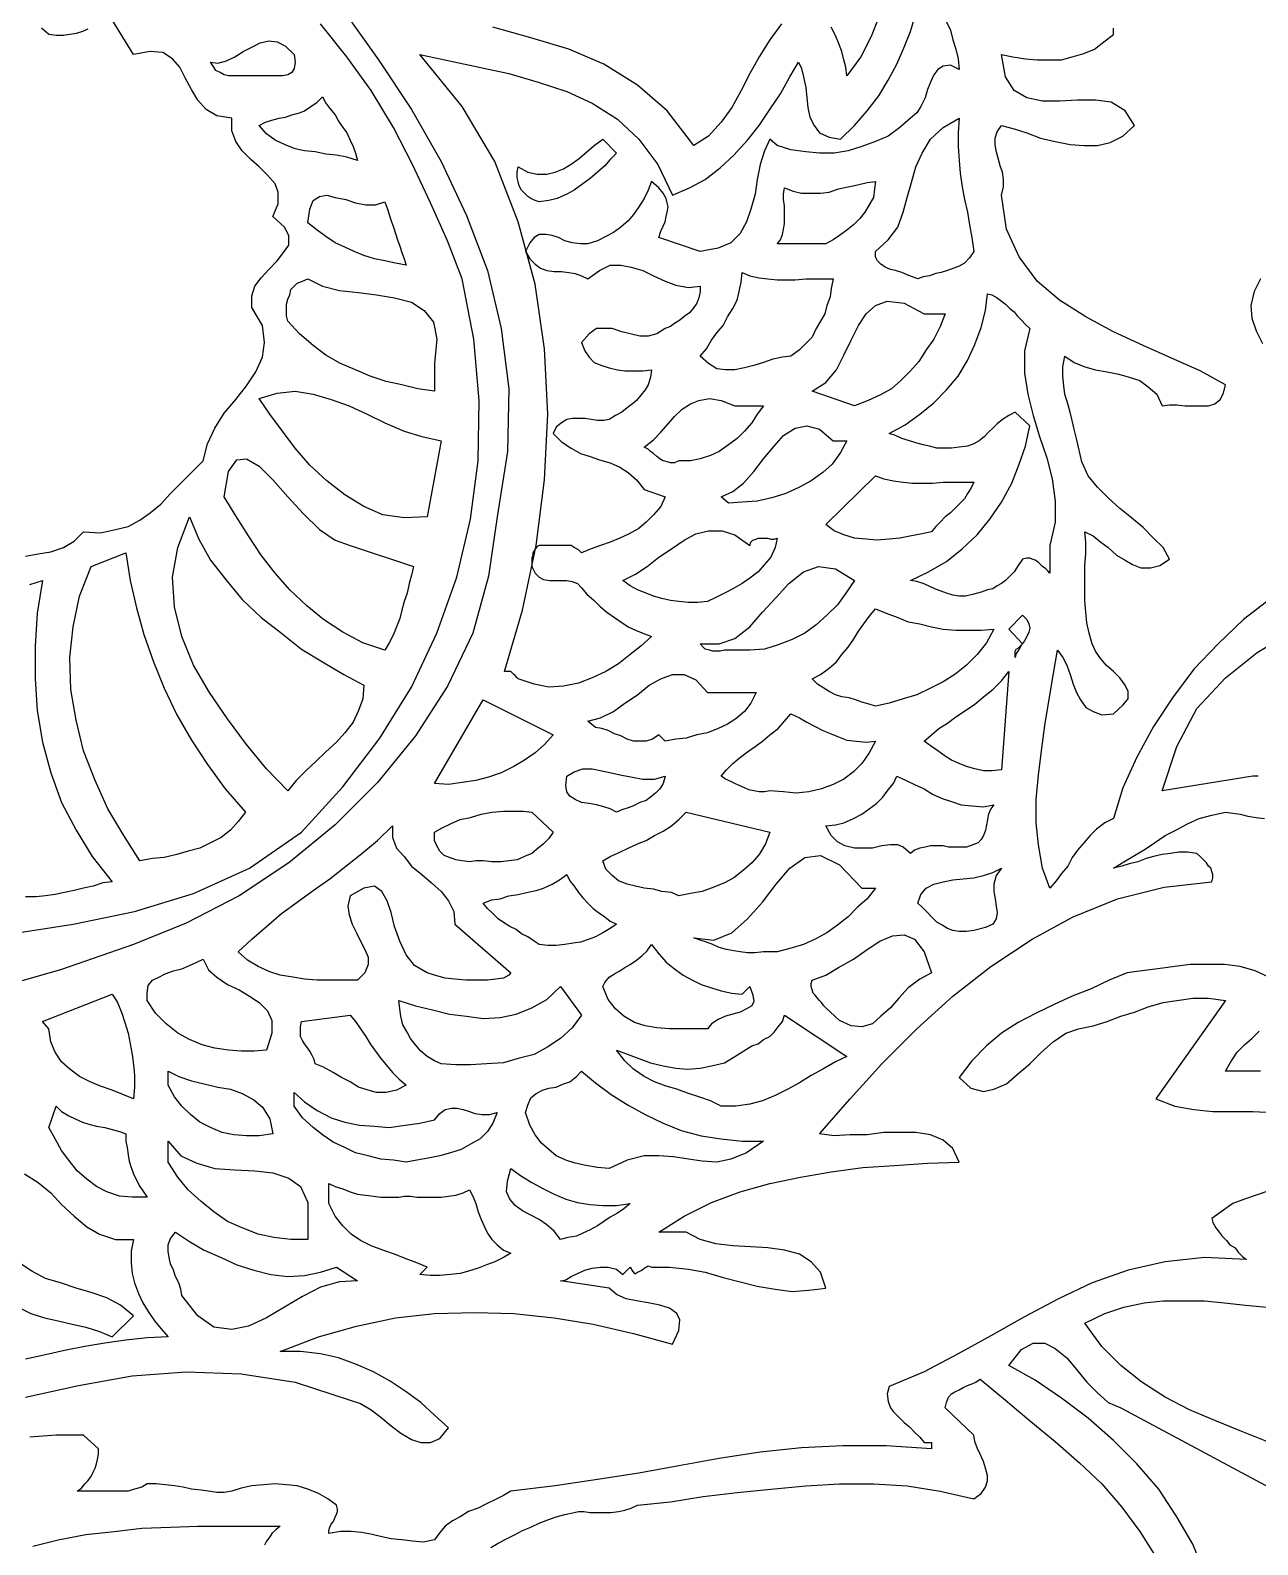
# Model space of a CAD drawing. Extents: x 0.03 to 9.22, y 0.02 to 5.11.
# Drawn here: x 2.054 to 3.216, y 2.273 to 3.705 of the extents above; entities that cross this region are included whole.
import ezdxf

# ---------------------------------------------------------------- set-up
doc = ezdxf.new("R2010")
doc.units = 0
doc.layers.add('1', color=7, linetype='Continuous')

msp = doc.modelspace()

# ---------------------------------------------------------------- linework, layer by layer
for points in [[(2.05, 3.208), (2.062, 3.21), (2.074, 3.212), (2.086, 3.216), (2.096, 3.222), (2.105, 3.231), (2.121, 3.23), (2.135, 3.233), (2.147, 3.236), (2.158, 3.242), (2.168, 3.249), (2.178, 3.257), (2.187, 3.267), (2.197, 3.277), (2.207, 3.287), (2.218, 3.298), (2.222, 3.314), (2.229, 3.329), (2.238, 3.343), (2.249, 3.356), (2.259, 3.369), (2.268, 3.382), (2.274, 3.396), (2.276, 3.41), (2.274, 3.426), (2.264, 3.443), (2.264, 3.454), (2.267, 3.463), (2.273, 3.471), (2.28, 3.479), (2.288, 3.487), (2.294, 3.495), (2.299, 3.502), (2.299, 3.511), (2.295, 3.519), (2.284, 3.529), (2.289, 3.541), (2.289, 3.552), (2.286, 3.56), (2.279, 3.568), (2.271, 3.576), (2.263, 3.583), (2.255, 3.591), (2.249, 3.6), (2.245, 3.61), (2.245, 3.622), (2.231, 3.624), (2.221, 3.63), (2.213, 3.639), (2.207, 3.649), (2.201, 3.66), (2.196, 3.67), (2.189, 3.678), (2.18, 3.684), (2.168, 3.685), (2.152, 3.682), (2.132, 3.715)], [(2.109, 3.706), (2.104, 3.704), (2.098, 3.702), (2.092, 3.701), (2.086, 3.7), (2.079, 3.7), (2.072, 3.701), (2.065, 3.707)], [(2.609, 3.589), (2.603, 3.583), (2.598, 3.577), (2.591, 3.571), (2.584, 3.565), (2.577, 3.56), (2.569, 3.554), (2.562, 3.55), (2.553, 3.546), (2.545, 3.544), (2.536, 3.543), (2.532, 3.544), (2.528, 3.546), (2.525, 3.548), (2.522, 3.551), (2.519, 3.554), (2.517, 3.558), (2.516, 3.562), (2.515, 3.566), (2.515, 3.571), (2.516, 3.576), (2.525, 3.571), (2.534, 3.569), (2.543, 3.569), (2.551, 3.571), (2.559, 3.574), (2.567, 3.579), (2.574, 3.584), (2.581, 3.59), (2.588, 3.596), (2.596, 3.602), (2.609, 3.589)]]:
    msp.add_lwpolyline(points)
at = {"layer": '1'}
for points in [[(2.351, 3.723), (2.384, 3.677), (2.415, 3.63), (2.443, 3.581), (2.467, 3.53), (2.487, 3.478), (2.5, 3.423), (2.507, 3.366), (2.506, 3.307), (2.496, 3.245), (2.488, 3.189), (2.473, 3.135), (2.449, 3.085), (2.419, 3.038), (2.383, 2.994), (2.343, 2.954), (2.299, 2.918), (2.252, 2.887), (2.202, 2.861), (2.152, 2.841), (2.083, 2.817), (2.013, 2.797)], [(2.036, 2.851), (2.095, 2.86), (2.153, 2.872), (2.209, 2.889), (2.262, 2.913), (2.311, 2.947), (2.35, 2.99), (2.385, 3.036), (2.415, 3.084), (2.439, 3.135), (2.458, 3.188), (2.471, 3.243), (2.478, 3.298), (2.479, 3.355), (2.474, 3.413), (2.463, 3.47), (2.449, 3.506), (2.433, 3.542), (2.416, 3.578), (2.398, 3.613), (2.377, 3.648), (2.354, 3.68), (2.329, 3.711)], [(2.933, 3.668), (2.925, 3.672), (2.918, 3.671), (2.913, 3.668), (2.909, 3.663), (2.906, 3.656), (2.903, 3.649), (2.901, 3.641), (2.897, 3.633), (2.893, 3.627), (2.887, 3.622), (2.877, 3.613), (2.866, 3.605), (2.854, 3.6), (2.841, 3.595), (2.828, 3.591), (2.815, 3.589), (2.801, 3.589), (2.788, 3.59), (2.774, 3.592), (2.761, 3.596), (2.754, 3.602), (2.749, 3.591), (2.745, 3.578), (2.742, 3.564), (2.74, 3.55), (2.736, 3.536), (2.732, 3.524), (2.726, 3.513), (2.717, 3.504), (2.705, 3.499), (2.688, 3.496), (2.649, 3.509), (2.651, 3.515), (2.653, 3.52), (2.655, 3.524), (2.656, 3.529), (2.657, 3.533), (2.658, 3.538), (2.657, 3.542), (2.656, 3.546), (2.653, 3.551), (2.649, 3.556), (2.642, 3.562), (2.639, 3.554), (2.635, 3.546), (2.63, 3.538), (2.625, 3.531), (2.62, 3.525), (2.613, 3.519), (2.606, 3.514), (2.599, 3.51), (2.591, 3.506), (2.582, 3.503), (2.575, 3.503), (2.567, 3.504), (2.56, 3.506), (2.554, 3.509), (2.548, 3.511), (2.542, 3.512), (2.536, 3.512), (2.531, 3.509), (2.527, 3.504), (2.523, 3.496), (2.527, 3.489), (2.532, 3.484), (2.537, 3.48), (2.543, 3.478), (2.55, 3.477), (2.557, 3.477), (2.564, 3.476), (2.57, 3.475), (2.576, 3.473), (2.582, 3.47), (2.593, 3.478), (2.603, 3.483), (2.613, 3.483), (2.623, 3.481), (2.634, 3.478), (2.644, 3.473), (2.655, 3.468), (2.665, 3.464), (2.677, 3.462), (2.688, 3.463), (2.688, 3.458), (2.687, 3.452), (2.685, 3.447), (2.682, 3.443), (2.678, 3.438), (2.674, 3.435), (2.669, 3.431), (2.664, 3.428), (2.66, 3.425), (2.655, 3.423), (2.647, 3.418), (2.639, 3.416), (2.631, 3.416), (2.622, 3.418), (2.614, 3.42), (2.605, 3.423), (2.598, 3.423), (2.59, 3.423), (2.583, 3.418), (2.576, 3.41), (2.579, 3.402), (2.583, 3.396), (2.588, 3.391), (2.595, 3.388), (2.602, 3.386), (2.61, 3.384), (2.617, 3.383), (2.626, 3.383), (2.634, 3.383), (2.642, 3.384), (2.641, 3.377), (2.639, 3.37), (2.636, 3.365), (2.632, 3.36), (2.628, 3.355), (2.624, 3.352), (2.619, 3.348), (2.614, 3.344), (2.608, 3.341), (2.602, 3.337), (2.597, 3.336), (2.591, 3.336), (2.585, 3.337), (2.579, 3.338), (2.573, 3.338), (2.567, 3.338), (2.562, 3.337), (2.557, 3.334), (2.552, 3.33), (2.549, 3.324), (2.557, 3.316), (2.566, 3.31), (2.575, 3.305), (2.584, 3.302), (2.593, 3.299), (2.603, 3.296), (2.612, 3.292), (2.62, 3.287), (2.628, 3.28), (2.635, 3.271), (2.655, 3.264), (2.651, 3.255), (2.644, 3.247), (2.637, 3.24), (2.63, 3.234), (2.621, 3.229), (2.612, 3.225), (2.603, 3.221), (2.594, 3.218), (2.585, 3.215), (2.576, 3.211), (2.573, 3.214), (2.569, 3.216), (2.566, 3.218), (2.562, 3.218), (2.557, 3.218), (2.553, 3.218), (2.549, 3.218), (2.544, 3.218), (2.54, 3.218), (2.536, 3.218), (2.534, 3.217), (2.532, 3.215), (2.531, 3.213), (2.53, 3.211), (2.53, 3.209), (2.529, 3.206), (2.529, 3.204), (2.529, 3.201), (2.529, 3.198), (2.532, 3.192), (2.536, 3.188), (2.54, 3.186), (2.546, 3.185), (2.551, 3.185), (2.557, 3.185), (2.562, 3.185), (2.567, 3.184), (2.572, 3.182), (2.576, 3.178), (2.581, 3.172), (2.588, 3.166), (2.594, 3.16), (2.6, 3.155), (2.607, 3.15), (2.613, 3.146), (2.62, 3.141), (2.627, 3.138), (2.634, 3.135), (2.642, 3.132), (2.632, 3.123), (2.622, 3.115), (2.611, 3.106), (2.599, 3.099), (2.586, 3.093), (2.573, 3.088), (2.559, 3.085), (2.545, 3.084), (2.531, 3.087), (2.516, 3.092), (2.515, 3.093), (2.513, 3.095), (2.512, 3.096), (2.51, 3.098), (2.509, 3.099), (2.507, 3.099), (2.505, 3.099), (2.503, 3.099), (2.52, 3.157), (2.533, 3.218), (2.541, 3.28), (2.544, 3.342), (2.541, 3.404), (2.532, 3.465), (2.516, 3.524), (2.494, 3.581), (2.463, 3.633), (2.423, 3.682), (2.451, 3.676), (2.479, 3.67), (2.507, 3.664), (2.535, 3.656), (2.562, 3.647), (2.586, 3.636), (2.61, 3.621), (2.63, 3.602), (2.648, 3.578), (2.662, 3.549), (2.678, 3.556), (2.693, 3.564), (2.707, 3.575), (2.72, 3.587), (2.733, 3.601), (2.744, 3.615), (2.754, 3.63), (2.764, 3.645), (2.773, 3.661), (2.781, 3.675), (2.784, 3.669), (2.786, 3.661), (2.788, 3.651), (2.789, 3.641), (2.79, 3.632), (2.792, 3.623), (2.796, 3.615), (2.801, 3.608), (2.81, 3.604), (2.821, 3.602), (2.834, 3.615), (2.846, 3.629), (2.857, 3.643), (2.866, 3.658), (2.874, 3.673), (2.881, 3.689), (2.887, 3.704), (2.892, 3.721)], [(2.765, 3.711), (2.754, 3.696), (2.744, 3.68), (2.735, 3.664), (2.727, 3.648), (2.718, 3.632), (2.708, 3.618), (2.696, 3.605), (2.682, 3.596), (2.657, 3.629), (2.629, 3.653), (2.597, 3.673), (2.564, 3.687), (2.528, 3.698), (2.492, 3.708)], [(2.858, 3.72), (2.85, 3.699), (2.84, 3.68), (2.827, 3.662), (2.826, 3.67), (2.824, 3.677), (2.822, 3.685), (2.819, 3.693), (2.816, 3.7), (2.812, 3.708)], [(2.921, 3.713), (2.925, 3.705), (2.927, 3.696), (2.93, 3.687), (2.932, 3.678), (2.933, 3.668)], [(2.304, 3.682), (2.305, 3.675), (2.304, 3.669), (2.302, 3.665), (2.298, 3.663), (2.293, 3.662), (2.287, 3.662), (2.281, 3.662), (2.275, 3.662), (2.269, 3.662), (2.264, 3.662), (2.26, 3.662), (2.255, 3.662), (2.251, 3.662), (2.246, 3.662), (2.242, 3.662), (2.238, 3.663), (2.234, 3.665), (2.23, 3.667), (2.228, 3.67), (2.225, 3.675), (2.232, 3.674), (2.24, 3.676), (2.248, 3.68), (2.256, 3.685), (2.264, 3.689), (2.272, 3.693), (2.28, 3.695), (2.288, 3.694), (2.296, 3.69), (2.304, 3.682)], [(3.228, 3.168), (3.202, 3.148), (3.178, 3.125), (3.155, 3.101), (3.135, 3.074), (3.117, 3.047), (3.101, 3.018), (3.088, 2.989), (3.079, 2.96), (3.071, 2.956), (3.063, 2.95), (3.057, 2.944), (3.051, 2.937), (3.045, 2.93), (3.04, 2.923), (3.036, 2.915), (3.03, 2.908), (3.025, 2.901), (3.019, 2.894), (3.012, 2.913), (3.008, 2.935), (3.006, 2.956), (3.006, 2.978), (3.008, 3.001), (3.011, 3.024), (3.014, 3.048), (3.018, 3.071), (3.022, 3.095), (3.026, 3.119), (3.031, 3.112), (3.035, 3.105), (3.038, 3.096), (3.041, 3.087), (3.044, 3.079), (3.048, 3.072), (3.053, 3.065), (3.06, 3.061), (3.068, 3.058), (3.079, 3.059), (3.088, 3.067), (3.093, 3.073), (3.093, 3.08), (3.09, 3.086), (3.085, 3.093), (3.079, 3.099), (3.072, 3.105), (3.066, 3.112), (3.062, 3.118), (3.059, 3.125), (3.056, 3.135), (3.054, 3.145), (3.053, 3.155), (3.052, 3.166), (3.052, 3.177), (3.052, 3.188), (3.052, 3.199), (3.053, 3.21), (3.053, 3.221), (3.052, 3.231), (3.06, 3.227), (3.067, 3.221), (3.074, 3.216), (3.082, 3.209), (3.09, 3.204), (3.097, 3.2), (3.105, 3.197), (3.114, 3.197), (3.123, 3.199), (3.132, 3.205), (3.126, 3.216), (3.117, 3.225), (3.107, 3.235), (3.096, 3.244), (3.085, 3.253), (3.074, 3.263), (3.064, 3.273), (3.055, 3.284), (3.049, 3.297), (3.046, 3.311), (3.044, 3.319), (3.042, 3.328), (3.04, 3.336), (3.038, 3.344), (3.036, 3.352), (3.033, 3.361), (3.032, 3.369), (3.031, 3.378), (3.031, 3.387), (3.033, 3.397), (3.042, 3.391), (3.052, 3.387), (3.062, 3.384), (3.073, 3.382), (3.084, 3.38), (3.094, 3.377), (3.104, 3.374), (3.112, 3.368), (3.12, 3.361), (3.125, 3.35), (3.132, 3.351), (3.139, 3.351), (3.147, 3.35), (3.154, 3.35), (3.162, 3.35), (3.169, 3.35), (3.175, 3.352), (3.18, 3.356), (3.183, 3.362), (3.185, 3.37), (3.161, 3.383), (3.134, 3.395), (3.107, 3.407), (3.079, 3.42), (3.053, 3.434), (3.028, 3.45), (3.007, 3.468), (2.99, 3.491), (2.978, 3.517), (2.973, 3.549), (2.975, 3.557), (2.975, 3.564), (2.974, 3.571), (2.972, 3.577), (2.97, 3.584), (2.968, 3.591), (2.967, 3.597), (2.967, 3.603), (2.969, 3.609), (2.973, 3.615), (2.985, 3.612), (2.997, 3.608), (3.01, 3.603), (3.024, 3.6), (3.038, 3.597), (3.051, 3.596), (3.064, 3.596), (3.076, 3.599), (3.088, 3.605), (3.099, 3.615), (3.09, 3.629), (3.077, 3.637), (3.062, 3.639), (3.045, 3.639), (3.028, 3.638), (3.012, 3.638), (2.997, 3.641), (2.985, 3.648), (2.977, 3.661), (2.973, 3.682), (2.984, 3.68), (2.996, 3.678), (3.007, 3.677), (3.019, 3.677), (3.03, 3.677), (3.04, 3.68), (3.051, 3.683), (3.061, 3.687), (3.07, 3.694), (3.079, 3.701), (3.079, 3.704), (3.079, 3.707)], [(2.364, 3.582), (2.354, 3.585), (2.344, 3.587), (2.334, 3.588), (2.324, 3.59), (2.314, 3.591), (2.305, 3.593), (2.295, 3.597), (2.286, 3.601), (2.278, 3.607), (2.271, 3.615), (2.277, 3.618), (2.283, 3.62), (2.29, 3.622), (2.296, 3.623), (2.302, 3.625), (2.309, 3.627), (2.314, 3.629), (2.32, 3.633), (2.326, 3.637), (2.331, 3.642), (2.334, 3.636), (2.338, 3.631), (2.343, 3.625), (2.346, 3.619), (2.35, 3.613), (2.354, 3.608), (2.357, 3.601), (2.36, 3.595), (2.362, 3.589), (2.364, 3.582)], [(2.947, 3.496), (2.943, 3.49), (2.938, 3.485), (2.933, 3.482), (2.928, 3.48), (2.922, 3.478), (2.916, 3.476), (2.911, 3.475), (2.905, 3.473), (2.899, 3.472), (2.894, 3.47), (2.889, 3.472), (2.884, 3.474), (2.879, 3.476), (2.873, 3.478), (2.868, 3.479), (2.863, 3.481), (2.859, 3.484), (2.856, 3.487), (2.854, 3.491), (2.854, 3.496), (2.866, 3.507), (2.875, 3.519), (2.88, 3.533), (2.884, 3.547), (2.888, 3.561), (2.892, 3.576), (2.898, 3.589), (2.906, 3.602), (2.918, 3.613), (2.933, 3.622), (2.932, 3.608), (2.932, 3.595), (2.933, 3.582), (2.934, 3.57), (2.936, 3.557), (2.938, 3.545), (2.941, 3.533), (2.943, 3.521), (2.945, 3.509), (2.947, 3.496)], [(2.854, 3.562), (2.853, 3.555), (2.852, 3.547), (2.848, 3.54), (2.844, 3.533), (2.839, 3.527), (2.833, 3.521), (2.827, 3.516), (2.82, 3.511), (2.814, 3.507), (2.807, 3.503), (2.761, 3.503), (2.764, 3.507), (2.766, 3.512), (2.767, 3.517), (2.768, 3.522), (2.768, 3.528), (2.768, 3.533), (2.768, 3.539), (2.767, 3.545), (2.767, 3.55), (2.768, 3.556), (2.776, 3.553), (2.784, 3.551), (2.793, 3.551), (2.802, 3.551), (2.81, 3.552), (2.819, 3.555), (2.828, 3.557), (2.837, 3.559), (2.846, 3.561), (2.854, 3.562)], [(2.39, 3.543), (2.392, 3.537), (2.394, 3.531), (2.396, 3.525), (2.398, 3.519), (2.4, 3.513), (2.402, 3.507), (2.404, 3.501), (2.406, 3.495), (2.408, 3.489), (2.41, 3.483), (2.4, 3.485), (2.39, 3.487), (2.38, 3.489), (2.37, 3.492), (2.361, 3.496), (2.352, 3.5), (2.343, 3.504), (2.334, 3.51), (2.326, 3.516), (2.317, 3.523), (2.319, 3.536), (2.322, 3.544), (2.328, 3.548), (2.335, 3.549), (2.343, 3.547), (2.353, 3.545), (2.362, 3.542), (2.372, 3.54), (2.381, 3.54), (2.39, 3.543)], [(2.437, 3.39), (2.437, 3.364), (2.421, 3.366), (2.406, 3.37), (2.391, 3.373), (2.376, 3.378), (2.362, 3.384), (2.348, 3.39), (2.334, 3.398), (2.322, 3.407), (2.309, 3.418), (2.298, 3.43), (2.297, 3.435), (2.297, 3.44), (2.297, 3.446), (2.298, 3.451), (2.3, 3.455), (2.301, 3.46), (2.304, 3.463), (2.307, 3.466), (2.312, 3.468), (2.317, 3.47), (2.331, 3.463), (2.347, 3.459), (2.365, 3.457), (2.382, 3.455), (2.399, 3.452), (2.415, 3.448), (2.427, 3.44), (2.436, 3.429), (2.439, 3.413), (2.437, 3.39)], [(2.814, 3.47), (2.812, 3.461), (2.811, 3.453), (2.808, 3.445), (2.806, 3.437), (2.802, 3.43), (2.798, 3.423), (2.794, 3.415), (2.788, 3.409), (2.782, 3.403), (2.774, 3.397), (2.766, 3.396), (2.757, 3.394), (2.748, 3.391), (2.739, 3.388), (2.73, 3.386), (2.721, 3.384), (2.712, 3.384), (2.704, 3.385), (2.696, 3.39), (2.688, 3.397), (2.694, 3.404), (2.699, 3.412), (2.704, 3.419), (2.71, 3.426), (2.714, 3.434), (2.719, 3.442), (2.723, 3.45), (2.725, 3.458), (2.727, 3.467), (2.728, 3.476), (2.735, 3.473), (2.744, 3.471), (2.752, 3.47), (2.761, 3.469), (2.769, 3.469), (2.778, 3.469), (2.788, 3.47), (2.797, 3.47), (2.805, 3.47), (2.814, 3.47)], [(3.218, 3.47), (3.212, 3.458), (3.209, 3.445), (3.21, 3.433), (3.214, 3.421), (3.22, 3.409)], [(3, 3.423), (2.995, 3.402), (2.995, 3.381), (2.998, 3.361), (3.003, 3.341), (3.009, 3.321), (3.016, 3.301), (3.021, 3.281), (3.024, 3.26), (3.024, 3.24), (3.019, 3.218), (3.019, 3.192), (3.017, 3.194), (3.015, 3.196), (3.012, 3.198), (3.01, 3.2), (3.008, 3.202), (3.005, 3.204), (3.002, 3.205), (3, 3.206), (2.997, 3.206), (2.993, 3.205), (2.989, 3.199), (2.985, 3.193), (2.981, 3.189), (2.977, 3.185), (2.973, 3.182), (2.969, 3.18), (2.965, 3.177), (2.96, 3.176), (2.954, 3.174), (2.947, 3.172), (2.939, 3.17), (2.933, 3.17), (2.927, 3.171), (2.921, 3.173), (2.915, 3.175), (2.91, 3.177), (2.904, 3.18), (2.899, 3.182), (2.893, 3.184), (2.887, 3.185), (2.904, 3.193), (2.921, 3.203), (2.936, 3.215), (2.95, 3.228), (2.962, 3.243), (2.973, 3.259), (2.983, 3.277), (2.99, 3.295), (2.996, 3.312), (3, 3.331), (2.986, 3.344), (2.98, 3.341), (2.974, 3.337), (2.969, 3.333), (2.965, 3.329), (2.961, 3.325), (2.957, 3.321), (2.952, 3.317), (2.947, 3.314), (2.941, 3.312), (2.933, 3.311), (2.926, 3.31), (2.918, 3.31), (2.912, 3.31), (2.905, 3.312), (2.899, 3.313), (2.892, 3.315), (2.886, 3.317), (2.879, 3.319), (2.873, 3.322), (2.867, 3.324), (2.882, 3.332), (2.896, 3.342), (2.909, 3.353), (2.921, 3.365), (2.932, 3.378), (2.941, 3.393), (2.948, 3.408), (2.954, 3.424), (2.958, 3.44), (2.96, 3.456), (2.964, 3.455), (2.969, 3.452), (2.973, 3.449), (2.977, 3.446), (2.981, 3.442), (2.985, 3.439), (2.988, 3.435), (2.992, 3.431), (2.996, 3.427), (3, 3.423)], [(2.92, 3.437), (2.915, 3.425), (2.909, 3.413), (2.902, 3.403), (2.895, 3.392), (2.887, 3.383), (2.878, 3.374), (2.869, 3.366), (2.858, 3.36), (2.847, 3.355), (2.834, 3.35), (2.794, 3.364), (2.807, 3.372), (2.817, 3.384), (2.824, 3.398), (2.831, 3.412), (2.838, 3.426), (2.845, 3.437), (2.854, 3.445), (2.865, 3.449), (2.881, 3.447), (2.9, 3.437), (2.92, 3.437)], [(2.443, 3.317), (2.43, 3.245), (2.408, 3.244), (2.388, 3.247), (2.37, 3.255), (2.352, 3.266), (2.335, 3.279), (2.319, 3.294), (2.305, 3.31), (2.293, 3.326), (2.281, 3.342), (2.271, 3.357), (2.288, 3.362), (2.305, 3.364), (2.322, 3.361), (2.339, 3.356), (2.356, 3.35), (2.373, 3.342), (2.39, 3.334), (2.408, 3.326), (2.425, 3.321), (2.443, 3.317)], [(2.748, 3.35), (2.742, 3.342), (2.737, 3.334), (2.73, 3.326), (2.723, 3.319), (2.715, 3.313), (2.706, 3.307), (2.698, 3.303), (2.688, 3.3), (2.679, 3.298), (2.668, 3.298), (2.664, 3.296), (2.66, 3.296), (2.657, 3.297), (2.653, 3.298), (2.65, 3.3), (2.647, 3.302), (2.644, 3.305), (2.641, 3.307), (2.639, 3.309), (2.635, 3.311), (2.644, 3.318), (2.651, 3.325), (2.658, 3.333), (2.664, 3.34), (2.671, 3.347), (2.679, 3.352), (2.687, 3.355), (2.697, 3.357), (2.708, 3.355), (2.721, 3.35), (2.748, 3.35)], [(2.827, 3.317), (2.821, 3.306), (2.813, 3.295), (2.804, 3.287), (2.793, 3.279), (2.782, 3.273), (2.769, 3.267), (2.756, 3.263), (2.742, 3.26), (2.728, 3.259), (2.715, 3.258), (2.708, 3.264), (2.719, 3.269), (2.729, 3.277), (2.739, 3.288), (2.748, 3.3), (2.758, 3.312), (2.767, 3.322), (2.778, 3.329), (2.789, 3.331), (2.801, 3.328), (2.814, 3.317), (2.827, 3.317)], [(2.357, 3.218), (2.417, 3.198), (2.415, 3.19), (2.413, 3.182), (2.411, 3.173), (2.408, 3.165), (2.406, 3.157), (2.404, 3.149), (2.401, 3.141), (2.398, 3.134), (2.394, 3.126), (2.39, 3.119), (2.369, 3.126), (2.35, 3.136), (2.332, 3.148), (2.316, 3.161), (2.3, 3.176), (2.286, 3.192), (2.273, 3.209), (2.261, 3.227), (2.249, 3.246), (2.238, 3.264), (2.242, 3.288), (2.25, 3.299), (2.259, 3.3), (2.271, 3.293), (2.284, 3.28), (2.298, 3.264), (2.313, 3.248), (2.328, 3.233), (2.343, 3.223), (2.357, 3.218)], [(2.947, 3.278), (2.944, 3.272), (2.941, 3.267), (2.938, 3.262), (2.934, 3.258), (2.929, 3.253), (2.925, 3.249), (2.92, 3.245), (2.915, 3.24), (2.911, 3.236), (2.907, 3.231), (2.898, 3.229), (2.888, 3.227), (2.877, 3.225), (2.867, 3.224), (2.855, 3.223), (2.845, 3.224), (2.834, 3.225), (2.824, 3.228), (2.815, 3.232), (2.807, 3.238), (2.854, 3.284), (2.862, 3.281), (2.871, 3.279), (2.88, 3.278), (2.889, 3.277), (2.899, 3.277), (2.908, 3.277), (2.918, 3.278), (2.927, 3.278), (2.937, 3.278), (2.947, 3.278)], [(2.37, 3.086), (2.369, 3.073), (2.365, 3.062), (2.36, 3.051), (2.352, 3.041), (2.344, 3.032), (2.334, 3.023), (2.325, 3.014), (2.315, 3.005), (2.306, 2.996), (2.298, 2.986), (2.278, 3.007), (2.259, 3.03), (2.241, 3.054), (2.224, 3.079), (2.209, 3.105), (2.198, 3.132), (2.191, 3.16), (2.189, 3.188), (2.194, 3.216), (2.205, 3.245), (2.214, 3.224), (2.225, 3.204), (2.24, 3.185), (2.255, 3.167), (2.273, 3.15), (2.292, 3.135), (2.311, 3.12), (2.331, 3.108), (2.351, 3.096), (2.37, 3.086)], [(2.761, 3.225), (2.759, 3.216), (2.755, 3.207), (2.749, 3.2), (2.743, 3.193), (2.735, 3.187), (2.728, 3.182), (2.719, 3.177), (2.711, 3.173), (2.703, 3.169), (2.695, 3.165), (2.686, 3.164), (2.677, 3.164), (2.668, 3.165), (2.66, 3.166), (2.652, 3.168), (2.644, 3.17), (2.637, 3.173), (2.629, 3.176), (2.622, 3.18), (2.615, 3.185), (2.627, 3.191), (2.638, 3.198), (2.649, 3.207), (2.661, 3.215), (2.673, 3.223), (2.684, 3.229), (2.696, 3.232), (2.709, 3.232), (2.721, 3.228), (2.735, 3.218), (2.736, 3.221), (2.738, 3.223), (2.741, 3.224), (2.743, 3.225), (2.746, 3.225), (2.75, 3.225), (2.752, 3.225), (2.755, 3.224), (2.758, 3.224), (2.761, 3.225)], [(2.258, 2.966), (2.251, 2.957), (2.244, 2.949), (2.235, 2.942), (2.225, 2.937), (2.215, 2.932), (2.204, 2.929), (2.193, 2.926), (2.181, 2.923), (2.17, 2.922), (2.158, 2.92), (2.143, 2.944), (2.128, 2.969), (2.116, 2.996), (2.105, 3.024), (2.098, 3.053), (2.093, 3.082), (2.092, 3.112), (2.095, 3.141), (2.101, 3.17), (2.112, 3.198), (2.145, 3.211), (2.149, 3.185), (2.155, 3.159), (2.162, 3.134), (2.171, 3.108), (2.181, 3.083), (2.193, 3.058), (2.207, 3.034), (2.222, 3.011), (2.239, 2.988), (2.258, 2.966)], [(2.834, 3.185), (2.826, 3.173), (2.818, 3.162), (2.808, 3.152), (2.798, 3.143), (2.787, 3.135), (2.775, 3.129), (2.762, 3.124), (2.749, 3.12), (2.735, 3.119), (2.721, 3.119), (2.718, 3.119), (2.714, 3.119), (2.711, 3.119), (2.707, 3.118), (2.703, 3.118), (2.7, 3.118), (2.697, 3.119), (2.693, 3.12), (2.691, 3.122), (2.688, 3.125), (2.706, 3.125), (2.721, 3.13), (2.735, 3.141), (2.747, 3.155), (2.76, 3.169), (2.772, 3.182), (2.786, 3.193), (2.8, 3.198), (2.816, 3.196), (2.834, 3.185)], [(2.066, 3.185), (2.061, 3.154), (2.059, 3.123), (2.059, 3.092), (2.061, 3.062), (2.066, 3.032), (2.074, 3.003), (2.084, 2.975), (2.098, 2.949), (2.113, 2.924), (2.132, 2.9), (2.123, 2.899), (2.114, 2.896), (2.105, 2.894), (2.096, 2.892), (2.087, 2.89), (2.078, 2.888), (2.069, 2.887), (2.06, 2.886), (2.05, 2.886)], [(2.054, 3.181), (2.06, 3.183), (2.066, 3.185)], [(2.966, 3.139), (2.959, 3.126), (2.95, 3.115), (2.94, 3.105), (2.929, 3.096), (2.918, 3.089), (2.906, 3.083), (2.893, 3.077), (2.88, 3.073), (2.867, 3.069), (2.854, 3.066), (2.848, 3.068), (2.841, 3.07), (2.835, 3.072), (2.829, 3.074), (2.822, 3.075), (2.816, 3.077), (2.81, 3.08), (2.805, 3.083), (2.799, 3.087), (2.794, 3.092), (2.802, 3.096), (2.81, 3.102), (2.817, 3.108), (2.822, 3.115), (2.828, 3.122), (2.833, 3.129), (2.838, 3.137), (2.843, 3.144), (2.848, 3.151), (2.854, 3.158), (2.864, 3.154), (2.875, 3.15), (2.885, 3.146), (2.896, 3.144), (2.907, 3.141), (2.918, 3.139), (2.93, 3.138), (2.942, 3.138), (2.954, 3.138), (2.966, 3.139)], [(2.986, 3.112), (2.986, 3.114), (2.986, 3.116), (2.986, 3.118), (2.987, 3.12), (2.989, 3.121), (2.99, 3.122), (2.992, 3.124), (2.993, 3.125), (2.98, 3.139), (2.993, 3.152), (2.997, 3.148), (2.999, 3.144), (3, 3.14), (2.999, 3.136), (2.997, 3.132), (2.995, 3.128), (2.992, 3.124), (2.99, 3.12), (2.987, 3.116), (2.986, 3.112)], [(3.216, 3), (3.214, 3), (3.211, 3), (3.125, 2.986), (3.139, 3.028), (3.158, 3.064), (3.185, 3.093), (3.215, 3.117), (3.25, 3.138)], [(2.741, 3.079), (2.736, 3.069), (2.73, 3.061), (2.722, 3.054), (2.714, 3.049), (2.705, 3.045), (2.695, 3.041), (2.685, 3.039), (2.675, 3.036), (2.665, 3.035), (2.655, 3.033), (2.649, 3.039), (2.643, 3.035), (2.637, 3.033), (2.631, 3.033), (2.625, 3.033), (2.619, 3.035), (2.613, 3.038), (2.607, 3.04), (2.601, 3.043), (2.595, 3.045), (2.589, 3.046), (2.582, 3.052), (2.594, 3.055), (2.606, 3.061), (2.617, 3.069), (2.629, 3.077), (2.64, 3.086), (2.651, 3.092), (2.662, 3.096), (2.673, 3.096), (2.684, 3.091), (2.695, 3.079), (2.741, 3.079)], [(2.973, 3.006), (2.964, 3.005), (2.956, 3.005), (2.948, 3.007), (2.94, 3.009), (2.933, 3.012), (2.926, 3.015), (2.92, 3.019), (2.913, 3.024), (2.907, 3.028), (2.9, 3.033), (2.907, 3.039), (2.914, 3.045), (2.922, 3.05), (2.93, 3.056), (2.939, 3.062), (2.948, 3.068), (2.956, 3.075), (2.965, 3.082), (2.973, 3.09), (2.98, 3.099), (2.973, 3.006)], [(2.549, 3.039), (2.541, 3.03), (2.532, 3.022), (2.522, 3.015), (2.512, 3.009), (2.5, 3.003), (2.488, 2.999), (2.476, 2.996), (2.463, 2.994), (2.45, 2.992), (2.437, 2.993), (2.483, 3.072), (2.549, 3.039)], [(2.854, 3.033), (2.848, 3.022), (2.841, 3.012), (2.833, 3.004), (2.824, 2.997), (2.814, 2.992), (2.803, 2.988), (2.791, 2.985), (2.779, 2.984), (2.767, 2.985), (2.754, 2.986), (2.749, 2.985), (2.744, 2.985), (2.739, 2.986), (2.734, 2.987), (2.73, 2.989), (2.725, 2.991), (2.721, 2.993), (2.717, 2.995), (2.712, 2.997), (2.708, 3), (2.713, 3.006), (2.719, 3.012), (2.725, 3.017), (2.733, 3.023), (2.74, 3.028), (2.747, 3.033), (2.754, 3.039), (2.762, 3.045), (2.768, 3.052), (2.774, 3.059), (2.782, 3.055), (2.789, 3.051), (2.797, 3.047), (2.804, 3.043), (2.812, 3.04), (2.819, 3.037), (2.827, 3.034), (2.836, 3.033), (2.845, 3.032), (2.854, 3.033)], [(2.655, 3), (2.653, 2.993), (2.65, 2.988), (2.646, 2.984), (2.641, 2.98), (2.637, 2.977), (2.631, 2.975), (2.625, 2.972), (2.62, 2.97), (2.614, 2.968), (2.609, 2.966), (2.603, 2.969), (2.597, 2.971), (2.59, 2.973), (2.583, 2.974), (2.576, 2.975), (2.57, 2.978), (2.565, 2.981), (2.562, 2.985), (2.561, 2.991), (2.562, 3), (2.569, 3.004), (2.577, 3.007), (2.586, 3.007), (2.595, 3.005), (2.604, 3.003), (2.614, 3.001), (2.624, 2.999), (2.634, 2.997), (2.645, 2.997), (2.655, 3)], [(2.966, 2.973), (2.963, 2.969), (2.961, 2.964), (2.96, 2.959), (2.959, 2.954), (2.958, 2.949), (2.956, 2.944), (2.954, 2.94), (2.951, 2.937), (2.946, 2.935), (2.94, 2.933), (2.935, 2.933), (2.929, 2.933), (2.923, 2.933), (2.918, 2.934), (2.912, 2.934), (2.906, 2.934), (2.901, 2.933), (2.896, 2.932), (2.891, 2.93), (2.887, 2.927), (2.88, 2.933), (2.875, 2.935), (2.868, 2.935), (2.86, 2.934), (2.851, 2.932), (2.842, 2.932), (2.834, 2.932), (2.825, 2.934), (2.818, 2.938), (2.812, 2.944), (2.807, 2.953), (2.816, 2.954), (2.824, 2.956), (2.833, 2.96), (2.841, 2.964), (2.848, 2.969), (2.855, 2.974), (2.861, 2.98), (2.866, 2.987), (2.871, 2.993), (2.874, 3), (2.883, 2.996), (2.891, 2.992), (2.9, 2.988), (2.908, 2.983), (2.917, 2.979), (2.926, 2.976), (2.935, 2.973), (2.945, 2.972), (2.956, 2.971), (2.966, 2.973)], [(2.05, 2.413), (2.1, 2.424), (2.151, 2.433), (2.202, 2.437), (2.254, 2.435), (2.305, 2.427), (2.357, 2.41), (2.367, 2.407), (2.377, 2.401), (2.386, 2.394), (2.396, 2.386), (2.405, 2.379), (2.415, 2.373), (2.424, 2.37), (2.433, 2.37), (2.442, 2.374), (2.45, 2.384), (2.437, 2.396), (2.424, 2.408), (2.41, 2.418), (2.395, 2.428), (2.379, 2.437), (2.363, 2.444), (2.346, 2.45), (2.329, 2.454), (2.31, 2.456), (2.291, 2.456), (2.327, 2.47), (2.363, 2.48), (2.4, 2.488), (2.437, 2.492), (2.475, 2.493), (2.512, 2.492), (2.55, 2.488), (2.587, 2.482), (2.625, 2.473), (2.662, 2.463), (2.668, 2.476), (2.669, 2.486), (2.666, 2.492), (2.659, 2.497), (2.65, 2.5), (2.639, 2.502), (2.628, 2.504), (2.618, 2.506), (2.609, 2.51), (2.602, 2.516), (2.556, 2.523), (2.557, 2.523), (2.561, 2.524), (2.566, 2.527), (2.572, 2.53), (2.579, 2.533), (2.586, 2.535), (2.594, 2.536), (2.601, 2.536), (2.609, 2.534), (2.615, 2.529), (2.622, 2.536), (2.624, 2.532), (2.626, 2.53), (2.627, 2.53), (2.629, 2.531), (2.631, 2.532), (2.633, 2.533), (2.635, 2.535), (2.637, 2.536), (2.639, 2.537), (2.642, 2.536), (2.659, 2.536), (2.677, 2.534), (2.693, 2.531), (2.71, 2.526), (2.726, 2.522), (2.742, 2.518), (2.759, 2.515), (2.775, 2.513), (2.791, 2.514), (2.807, 2.516), (2.802, 2.531), (2.793, 2.541), (2.782, 2.548), (2.768, 2.552), (2.752, 2.554), (2.736, 2.555), (2.719, 2.556), (2.703, 2.558), (2.688, 2.562), (2.675, 2.569), (2.649, 2.569), (2.673, 2.584), (2.699, 2.597), (2.726, 2.607), (2.754, 2.615), (2.783, 2.621), (2.812, 2.626), (2.842, 2.63), (2.872, 2.632), (2.903, 2.634), (2.933, 2.635), (2.927, 2.648), (2.918, 2.656), (2.906, 2.661), (2.892, 2.663), (2.878, 2.663), (2.862, 2.663), (2.846, 2.661), (2.83, 2.661), (2.815, 2.66), (2.801, 2.662), (2.83, 2.695), (2.86, 2.728), (2.893, 2.761), (2.927, 2.792), (2.963, 2.82), (3.002, 2.846), (3.041, 2.867), (3.083, 2.884), (3.127, 2.895), (3.172, 2.9), (3.173, 2.904), (3.173, 2.907), (3.172, 2.91), (3.171, 2.913), (3.169, 2.915), (3.167, 2.918), (3.165, 2.92), (3.163, 2.922), (3.161, 2.924), (3.158, 2.927), (3.149, 2.928), (3.141, 2.928), (3.133, 2.927), (3.125, 2.926), (3.117, 2.924), (3.11, 2.922), (3.102, 2.919), (3.094, 2.917), (3.087, 2.915), (3.079, 2.913), (3.089, 2.919), (3.099, 2.925), (3.109, 2.931), (3.118, 2.937), (3.128, 2.944), (3.138, 2.949), (3.149, 2.955), (3.16, 2.96), (3.172, 2.963), (3.185, 2.966), (3.192, 2.965), (3.199, 2.964), (3.206, 2.962), (3.214, 2.961), (3.222, 2.96)], [(2.549, 2.947), (2.545, 2.941), (2.54, 2.936), (2.535, 2.932), (2.529, 2.927), (2.522, 2.924), (2.515, 2.921), (2.507, 2.92), (2.5, 2.919), (2.491, 2.919), (2.483, 2.92), (2.476, 2.92), (2.47, 2.919), (2.463, 2.92), (2.457, 2.921), (2.451, 2.923), (2.446, 2.925), (2.442, 2.929), (2.439, 2.934), (2.437, 2.939), (2.437, 2.947), (2.444, 2.951), (2.452, 2.955), (2.461, 2.959), (2.471, 2.961), (2.481, 2.964), (2.491, 2.966), (2.502, 2.967), (2.512, 2.967), (2.521, 2.967), (2.529, 2.966), (2.549, 2.947)], [(2.754, 2.947), (2.75, 2.936), (2.744, 2.926), (2.737, 2.918), (2.729, 2.911), (2.72, 2.904), (2.711, 2.899), (2.701, 2.895), (2.69, 2.891), (2.679, 2.889), (2.668, 2.887), (2.661, 2.89), (2.652, 2.891), (2.644, 2.893), (2.635, 2.894), (2.627, 2.896), (2.619, 2.898), (2.611, 2.901), (2.605, 2.906), (2.599, 2.912), (2.596, 2.92), (2.603, 2.924), (2.612, 2.928), (2.62, 2.932), (2.629, 2.936), (2.637, 2.939), (2.645, 2.944), (2.653, 2.948), (2.661, 2.953), (2.668, 2.959), (2.675, 2.966), (2.754, 2.947)], [(2.456, 2.86), (2.509, 2.814), (2.507, 2.812), (2.502, 2.809), (2.495, 2.808), (2.487, 2.807), (2.477, 2.807), (2.467, 2.807), (2.456, 2.808), (2.447, 2.809), (2.437, 2.812), (2.43, 2.814), (2.418, 2.821), (2.41, 2.831), (2.404, 2.844), (2.399, 2.858), (2.396, 2.871), (2.392, 2.882), (2.387, 2.891), (2.38, 2.896), (2.37, 2.894), (2.357, 2.887), (2.355, 2.877), (2.356, 2.869), (2.359, 2.86), (2.363, 2.852), (2.367, 2.844), (2.371, 2.836), (2.374, 2.829), (2.374, 2.822), (2.371, 2.814), (2.364, 2.807), (2.351, 2.807), (2.339, 2.807), (2.326, 2.807), (2.314, 2.808), (2.303, 2.81), (2.291, 2.812), (2.281, 2.815), (2.27, 2.82), (2.26, 2.826), (2.251, 2.834), (2.264, 2.846), (2.278, 2.858), (2.292, 2.87), (2.307, 2.881), (2.322, 2.892), (2.338, 2.903), (2.353, 2.915), (2.368, 2.927), (2.383, 2.939), (2.397, 2.953), (2.397, 2.942), (2.401, 2.932), (2.408, 2.924), (2.415, 2.915), (2.425, 2.907), (2.434, 2.899), (2.443, 2.891), (2.45, 2.882), (2.455, 2.872), (2.456, 2.86)], [(2.854, 2.894), (2.846, 2.884), (2.837, 2.876), (2.828, 2.867), (2.818, 2.859), (2.808, 2.852), (2.797, 2.846), (2.786, 2.841), (2.773, 2.837), (2.761, 2.834), (2.748, 2.834), (2.74, 2.833), (2.733, 2.833), (2.726, 2.834), (2.72, 2.835), (2.713, 2.836), (2.706, 2.838), (2.7, 2.841), (2.694, 2.843), (2.688, 2.845), (2.682, 2.847), (2.701, 2.845), (2.718, 2.852), (2.733, 2.865), (2.747, 2.881), (2.76, 2.898), (2.773, 2.913), (2.787, 2.923), (2.802, 2.925), (2.82, 2.916), (2.841, 2.894), (2.854, 2.894)], [(2.609, 2.86), (2.603, 2.856), (2.596, 2.852), (2.589, 2.848), (2.583, 2.846), (2.575, 2.843), (2.568, 2.842), (2.56, 2.841), (2.552, 2.84), (2.544, 2.84), (2.536, 2.841), (2.531, 2.844), (2.525, 2.848), (2.519, 2.851), (2.514, 2.855), (2.508, 2.858), (2.503, 2.861), (2.497, 2.865), (2.492, 2.87), (2.487, 2.875), (2.483, 2.88), (2.491, 2.883), (2.499, 2.884), (2.507, 2.887), (2.516, 2.888), (2.524, 2.89), (2.533, 2.892), (2.54, 2.894), (2.548, 2.898), (2.555, 2.902), (2.562, 2.907), (2.565, 2.901), (2.569, 2.896), (2.573, 2.89), (2.577, 2.885), (2.582, 2.88), (2.587, 2.875), (2.592, 2.871), (2.598, 2.867), (2.603, 2.863), (2.609, 2.86)], [(2.973, 2.913), (2.968, 2.906), (2.966, 2.898), (2.966, 2.891), (2.967, 2.884), (2.968, 2.877), (2.969, 2.871), (2.968, 2.865), (2.965, 2.86), (2.958, 2.857), (2.947, 2.854), (2.94, 2.853), (2.933, 2.853), (2.927, 2.854), (2.922, 2.856), (2.917, 2.859), (2.912, 2.862), (2.907, 2.867), (2.903, 2.871), (2.898, 2.876), (2.894, 2.88), (2.897, 2.888), (2.902, 2.894), (2.909, 2.898), (2.918, 2.9), (2.927, 2.902), (2.937, 2.903), (2.947, 2.904), (2.956, 2.906), (2.965, 2.909), (2.973, 2.913)], [(2.907, 2.814), (2.896, 2.808), (2.885, 2.8), (2.876, 2.79), (2.868, 2.781), (2.859, 2.773), (2.851, 2.766), (2.841, 2.763), (2.831, 2.764), (2.82, 2.769), (2.807, 2.781), (2.805, 2.783), (2.803, 2.786), (2.801, 2.788), (2.799, 2.79), (2.797, 2.793), (2.795, 2.795), (2.794, 2.798), (2.793, 2.801), (2.793, 2.804), (2.794, 2.807), (2.807, 2.812), (2.819, 2.819), (2.833, 2.827), (2.846, 2.836), (2.858, 2.844), (2.87, 2.849), (2.881, 2.85), (2.891, 2.846), (2.9, 2.834), (2.907, 2.814)], [(2.728, 2.794), (2.735, 2.801), (2.738, 2.793), (2.739, 2.787), (2.737, 2.783), (2.732, 2.78), (2.726, 2.777), (2.719, 2.775), (2.712, 2.773), (2.705, 2.77), (2.699, 2.766), (2.695, 2.761), (2.683, 2.761), (2.671, 2.761), (2.659, 2.761), (2.647, 2.762), (2.636, 2.764), (2.626, 2.767), (2.616, 2.773), (2.608, 2.78), (2.601, 2.789), (2.596, 2.801), (2.598, 2.805), (2.602, 2.81), (2.607, 2.813), (2.612, 2.816), (2.617, 2.819), (2.622, 2.822), (2.628, 2.826), (2.633, 2.83), (2.638, 2.835), (2.642, 2.841), (2.649, 2.832), (2.656, 2.824), (2.664, 2.818), (2.672, 2.812), (2.681, 2.807), (2.689, 2.803), (2.699, 2.8), (2.708, 2.797), (2.718, 2.795), (2.728, 2.794)], [(2.278, 2.741), (2.266, 2.74), (2.254, 2.74), (2.242, 2.741), (2.229, 2.743), (2.217, 2.746), (2.205, 2.751), (2.194, 2.757), (2.183, 2.766), (2.173, 2.776), (2.165, 2.788), (2.165, 2.795), (2.166, 2.802), (2.17, 2.807), (2.176, 2.81), (2.182, 2.813), (2.19, 2.816), (2.198, 2.818), (2.205, 2.821), (2.212, 2.824), (2.218, 2.827), (2.223, 2.817), (2.231, 2.81), (2.241, 2.803), (2.252, 2.798), (2.262, 2.792), (2.271, 2.786), (2.279, 2.778), (2.283, 2.769), (2.283, 2.757), (2.278, 2.741)], [(3.226, 2.81), (3.213, 2.816), (3.199, 2.82), (3.184, 2.822), (3.168, 2.822), (3.152, 2.822), (3.137, 2.82), (3.121, 2.818), (3.106, 2.816), (3.092, 2.814), (3.075, 2.807), (3.058, 2.799), (3.04, 2.792), (3.023, 2.784), (3.006, 2.776), (2.989, 2.767), (2.973, 2.757), (2.959, 2.745), (2.945, 2.731), (2.933, 2.715), (2.944, 2.705), (2.956, 2.702), (2.966, 2.704), (2.978, 2.709), (2.988, 2.718), (3, 2.728), (3.011, 2.739), (3.022, 2.749), (3.034, 2.757), (3.046, 2.761), (3.06, 2.764), (3.073, 2.768), (3.086, 2.773), (3.099, 2.777), (3.112, 2.782), (3.126, 2.786), (3.139, 2.788), (3.154, 2.79), (3.169, 2.79), (3.185, 2.788), (3.119, 2.695), (3.137, 2.688), (3.155, 2.685), (3.173, 2.683), (3.192, 2.683), (3.211, 2.683), (3.23, 2.682)], [(2.152, 2.695), (2.142, 2.699), (2.132, 2.703), (2.121, 2.707), (2.111, 2.711), (2.101, 2.716), (2.092, 2.723), (2.084, 2.73), (2.078, 2.739), (2.074, 2.749), (2.072, 2.761), (2.066, 2.768), (2.132, 2.794), (2.137, 2.786), (2.141, 2.776), (2.144, 2.767), (2.147, 2.757), (2.149, 2.747), (2.151, 2.737), (2.152, 2.727), (2.153, 2.717), (2.153, 2.706), (2.152, 2.695)], [(2.576, 2.774), (2.567, 2.762), (2.556, 2.752), (2.544, 2.744), (2.531, 2.737), (2.516, 2.733), (2.502, 2.729), (2.486, 2.728), (2.471, 2.727), (2.457, 2.727), (2.443, 2.728), (2.437, 2.731), (2.43, 2.735), (2.424, 2.74), (2.419, 2.746), (2.414, 2.752), (2.411, 2.758), (2.407, 2.765), (2.405, 2.773), (2.404, 2.78), (2.403, 2.788), (2.419, 2.783), (2.435, 2.779), (2.451, 2.775), (2.467, 2.773), (2.483, 2.771), (2.499, 2.772), (2.514, 2.775), (2.529, 2.781), (2.543, 2.789), (2.556, 2.801), (2.576, 2.774)], [(2.41, 2.708), (2.401, 2.703), (2.391, 2.701), (2.382, 2.701), (2.374, 2.703), (2.365, 2.706), (2.357, 2.711), (2.349, 2.715), (2.341, 2.72), (2.332, 2.725), (2.324, 2.728), (2.323, 2.732), (2.321, 2.736), (2.319, 2.74), (2.317, 2.743), (2.314, 2.747), (2.312, 2.75), (2.31, 2.754), (2.31, 2.758), (2.31, 2.763), (2.311, 2.768), (2.357, 2.774), (2.362, 2.768), (2.367, 2.761), (2.372, 2.754), (2.376, 2.747), (2.381, 2.74), (2.386, 2.733), (2.391, 2.727), (2.397, 2.72), (2.403, 2.714), (2.41, 2.708)], [(2.827, 2.735), (2.816, 2.73), (2.804, 2.723), (2.793, 2.717), (2.782, 2.71), (2.771, 2.704), (2.759, 2.698), (2.747, 2.693), (2.735, 2.69), (2.722, 2.688), (2.708, 2.688), (2.698, 2.693), (2.687, 2.697), (2.677, 2.7), (2.666, 2.704), (2.656, 2.707), (2.645, 2.711), (2.635, 2.716), (2.625, 2.723), (2.617, 2.731), (2.609, 2.741), (2.62, 2.737), (2.63, 2.733), (2.641, 2.729), (2.653, 2.726), (2.665, 2.724), (2.676, 2.723), (2.688, 2.724), (2.699, 2.726), (2.711, 2.729), (2.721, 2.735), (2.726, 2.738), (2.732, 2.742), (2.737, 2.745), (2.743, 2.747), (2.748, 2.751), (2.754, 2.754), (2.758, 2.758), (2.762, 2.763), (2.766, 2.768), (2.768, 2.774), (2.827, 2.735)], [(3.218, 2.721), (3.185, 2.721), (3.19, 2.73), (3.196, 2.739), (3.203, 2.746), (3.21, 2.752), (3.217, 2.759)], [(2.284, 2.662), (2.271, 2.66), (2.259, 2.66), (2.247, 2.661), (2.236, 2.663), (2.225, 2.668), (2.215, 2.673), (2.206, 2.68), (2.198, 2.688), (2.191, 2.697), (2.185, 2.708), (2.185, 2.721), (2.195, 2.716), (2.207, 2.712), (2.219, 2.709), (2.232, 2.706), (2.244, 2.704), (2.255, 2.7), (2.266, 2.694), (2.274, 2.687), (2.281, 2.676), (2.284, 2.662)], [(2.748, 2.655), (2.732, 2.644), (2.717, 2.638), (2.704, 2.635), (2.69, 2.636), (2.677, 2.638), (2.663, 2.64), (2.649, 2.641), (2.635, 2.641), (2.619, 2.637), (2.602, 2.629), (2.591, 2.63), (2.58, 2.632), (2.57, 2.634), (2.561, 2.637), (2.552, 2.641), (2.545, 2.647), (2.538, 2.653), (2.532, 2.661), (2.527, 2.67), (2.523, 2.682), (2.525, 2.689), (2.528, 2.696), (2.533, 2.7), (2.539, 2.703), (2.545, 2.705), (2.552, 2.706), (2.559, 2.709), (2.565, 2.711), (2.571, 2.716), (2.576, 2.721), (2.589, 2.71), (2.604, 2.699), (2.62, 2.689), (2.636, 2.68), (2.653, 2.672), (2.67, 2.665), (2.689, 2.66), (2.708, 2.657), (2.728, 2.655), (2.748, 2.655)], [(2.437, 2.675), (2.442, 2.681), (2.447, 2.685), (2.453, 2.686), (2.458, 2.686), (2.464, 2.685), (2.47, 2.683), (2.475, 2.681), (2.482, 2.68), (2.489, 2.68), (2.496, 2.682), (2.492, 2.672), (2.487, 2.664), (2.48, 2.657), (2.471, 2.652), (2.462, 2.647), (2.452, 2.644), (2.442, 2.641), (2.431, 2.639), (2.42, 2.637), (2.41, 2.635), (2.398, 2.637), (2.386, 2.638), (2.374, 2.641), (2.362, 2.644), (2.352, 2.649), (2.341, 2.654), (2.331, 2.661), (2.322, 2.668), (2.312, 2.677), (2.304, 2.688), (2.304, 2.701), (2.314, 2.692), (2.326, 2.684), (2.339, 2.677), (2.352, 2.673), (2.366, 2.67), (2.38, 2.669), (2.394, 2.668), (2.409, 2.67), (2.423, 2.672), (2.437, 2.675)], [(2.145, 2.662), (2.145, 2.655), (2.146, 2.649), (2.147, 2.642), (2.148, 2.636), (2.15, 2.63), (2.152, 2.624), (2.155, 2.618), (2.158, 2.612), (2.161, 2.608), (2.165, 2.602), (2.151, 2.602), (2.139, 2.603), (2.127, 2.607), (2.117, 2.612), (2.108, 2.619), (2.099, 2.627), (2.091, 2.637), (2.084, 2.646), (2.078, 2.657), (2.072, 2.668), (2.079, 2.688), (2.084, 2.683), (2.091, 2.679), (2.097, 2.676), (2.104, 2.673), (2.11, 2.671), (2.117, 2.669), (2.125, 2.668), (2.132, 2.666), (2.139, 2.664), (2.145, 2.662)], [(2.317, 2.576), (2.317, 2.562), (2.301, 2.562), (2.285, 2.564), (2.27, 2.567), (2.255, 2.573), (2.241, 2.579), (2.228, 2.588), (2.216, 2.598), (2.204, 2.609), (2.194, 2.621), (2.185, 2.635), (2.185, 2.655), (2.197, 2.641), (2.212, 2.634), (2.229, 2.629), (2.248, 2.628), (2.267, 2.627), (2.284, 2.625), (2.299, 2.62), (2.31, 2.612), (2.317, 2.597), (2.317, 2.576)], [(2.049, 2.624), (2.062, 2.616), (2.074, 2.606), (2.084, 2.595), (2.096, 2.584), (2.108, 2.574), (2.12, 2.567), (2.135, 2.562), (2.152, 2.562)], [(2.622, 2.596), (2.616, 2.591), (2.61, 2.587), (2.603, 2.583), (2.597, 2.579), (2.591, 2.575), (2.584, 2.571), (2.577, 2.568), (2.571, 2.565), (2.563, 2.564), (2.556, 2.562), (2.55, 2.57), (2.543, 2.576), (2.536, 2.581), (2.528, 2.585), (2.52, 2.589), (2.513, 2.594), (2.508, 2.6), (2.505, 2.607), (2.506, 2.617), (2.509, 2.629), (2.519, 2.622), (2.529, 2.616), (2.54, 2.61), (2.55, 2.605), (2.561, 2.6), (2.572, 2.597), (2.584, 2.595), (2.596, 2.594), (2.609, 2.594), (2.622, 2.596)], [(3.226, 2.608), (3.214, 2.604), (3.203, 2.6), (3.192, 2.596), (3.172, 2.582), (3.173, 2.578), (3.176, 2.573), (3.179, 2.569), (3.182, 2.565), (3.186, 2.561), (3.189, 2.557), (3.194, 2.554), (3.197, 2.55), (3.201, 2.546), (3.205, 2.543), (3.165, 2.545), (3.128, 2.541), (3.093, 2.533), (3.059, 2.521), (3.027, 2.506), (2.995, 2.489), (2.963, 2.471), (2.932, 2.454), (2.9, 2.437), (2.867, 2.423), (2.865, 2.416), (2.866, 2.409), (2.868, 2.403), (2.871, 2.399), (2.876, 2.394), (2.881, 2.389), (2.886, 2.385), (2.891, 2.38), (2.896, 2.375), (2.9, 2.37), (2.907, 2.37), (2.907, 2.364), (2.864, 2.367), (2.823, 2.367), (2.784, 2.365), (2.745, 2.361), (2.706, 2.355), (2.668, 2.348), (2.63, 2.341), (2.591, 2.335), (2.551, 2.329), (2.509, 2.324), (2.502, 2.32), (2.494, 2.316), (2.486, 2.312), (2.478, 2.308), (2.469, 2.305), (2.461, 2.3), (2.454, 2.296), (2.447, 2.291), (2.442, 2.285), (2.437, 2.278), (2.426, 2.276), (2.416, 2.277), (2.406, 2.278), (2.396, 2.279), (2.387, 2.281), (2.378, 2.283), (2.368, 2.285), (2.358, 2.286), (2.348, 2.286), (2.337, 2.284), (2.337, 2.287), (2.338, 2.29), (2.339, 2.293), (2.341, 2.295), (2.342, 2.297), (2.343, 2.3), (2.344, 2.302), (2.345, 2.305), (2.345, 2.307), (2.344, 2.311), (2.336, 2.317), (2.327, 2.322), (2.317, 2.326), (2.307, 2.329), (2.297, 2.33), (2.286, 2.331), (2.275, 2.33), (2.264, 2.329), (2.254, 2.327), (2.245, 2.324), (2.238, 2.323), (2.231, 2.323), (2.223, 2.324), (2.216, 2.325), (2.207, 2.326), (2.199, 2.328), (2.191, 2.329), (2.182, 2.33), (2.174, 2.331), (2.165, 2.331), (2.16, 2.328), (2.153, 2.326), (2.147, 2.324), (2.14, 2.324), (2.134, 2.324), (2.127, 2.324), (2.12, 2.324), (2.112, 2.324), (2.105, 2.324), (2.099, 2.324), (2.103, 2.327), (2.106, 2.331), (2.109, 2.334), (2.112, 2.338), (2.114, 2.342), (2.116, 2.346), (2.117, 2.35), (2.118, 2.354), (2.119, 2.359), (2.119, 2.364), (2.105, 2.377), (2.079, 2.377), (2.054, 2.375)], [(2.403, 2.602), (2.408, 2.603), (2.414, 2.603), (2.42, 2.602), (2.427, 2.602), (2.435, 2.602), (2.443, 2.602), (2.45, 2.603), (2.457, 2.604), (2.464, 2.606), (2.47, 2.609), (2.473, 2.603), (2.476, 2.596), (2.478, 2.588), (2.481, 2.581), (2.484, 2.574), (2.487, 2.568), (2.491, 2.562), (2.496, 2.557), (2.502, 2.552), (2.509, 2.549), (2.502, 2.545), (2.494, 2.541), (2.486, 2.538), (2.478, 2.535), (2.469, 2.532), (2.461, 2.53), (2.452, 2.529), (2.442, 2.528), (2.433, 2.528), (2.423, 2.529), (2.43, 2.536), (2.42, 2.54), (2.409, 2.544), (2.399, 2.548), (2.388, 2.552), (2.377, 2.556), (2.367, 2.561), (2.358, 2.567), (2.35, 2.575), (2.343, 2.584), (2.337, 2.596), (2.337, 2.615), (2.343, 2.612), (2.35, 2.61), (2.357, 2.607), (2.364, 2.605), (2.372, 2.604), (2.379, 2.603), (2.386, 2.602), (2.392, 2.602), (2.398, 2.602), (2.403, 2.602)], [(2.344, 2.536), (2.364, 2.523), (2.347, 2.522), (2.329, 2.517), (2.312, 2.508), (2.295, 2.498), (2.278, 2.488), (2.261, 2.48), (2.245, 2.477), (2.228, 2.479), (2.213, 2.49), (2.198, 2.509), (2.197, 2.515), (2.195, 2.521), (2.192, 2.527), (2.19, 2.533), (2.187, 2.539), (2.186, 2.545), (2.185, 2.551), (2.185, 2.557), (2.187, 2.563), (2.192, 2.569), (2.205, 2.56), (2.219, 2.552), (2.235, 2.545), (2.25, 2.538), (2.266, 2.533), (2.282, 2.529), (2.298, 2.527), (2.314, 2.528), (2.329, 2.531), (2.344, 2.536)], [(2.152, 2.562), (2.15, 2.551), (2.15, 2.54), (2.151, 2.53), (2.153, 2.521), (2.157, 2.511), (2.161, 2.502), (2.166, 2.494), (2.172, 2.485), (2.178, 2.478), (2.185, 2.47), (2.165, 2.469), (2.145, 2.467), (2.125, 2.464), (2.106, 2.461), (2.087, 2.457), (2.069, 2.453), (2.05, 2.449)], [(2.043, 2.498), (2.055, 2.492), (2.068, 2.488), (2.081, 2.485), (2.094, 2.482), (2.107, 2.479), (2.12, 2.475), (2.132, 2.47), (2.152, 2.49), (2.14, 2.5), (2.127, 2.507), (2.112, 2.512), (2.098, 2.516), (2.083, 2.521), (2.069, 2.525), (2.056, 2.532), (2.044, 2.54)], [(3.224, 2.371), (3.199, 2.381), (3.175, 2.391), (3.151, 2.401), (3.128, 2.413), (3.106, 2.427), (3.086, 2.443), (3.068, 2.461), (3.052, 2.483), (3.071, 2.492), (3.089, 2.498), (3.108, 2.502), (3.126, 2.504), (3.146, 2.504), (3.165, 2.504), (3.184, 2.502), (3.204, 2.5), (3.224, 2.498)], [(3.165, 2.247), (3.154, 2.274), (3.139, 2.3), (3.122, 2.326), (3.101, 2.35), (3.079, 2.372), (3.055, 2.393), (3.03, 2.412), (3.005, 2.429), (2.98, 2.443), (2.992, 2.458), (3.003, 2.464), (3.014, 2.464), (3.024, 2.459), (3.035, 2.45), (3.044, 2.439), (3.054, 2.427), (3.064, 2.417), (3.074, 2.408), (3.086, 2.403), (3.258, 2.311)], [(2.49, 2.271), (2.497, 2.275), (2.505, 2.279), (2.513, 2.283), (2.52, 2.287), (2.528, 2.29), (2.536, 2.294), (2.544, 2.297), (2.552, 2.3), (2.56, 2.302), (2.569, 2.304), (2.573, 2.305), (2.578, 2.305), (2.584, 2.304), (2.591, 2.304), (2.597, 2.304), (2.604, 2.304), (2.611, 2.305), (2.617, 2.306), (2.623, 2.308), (2.629, 2.311), (2.66, 2.314), (2.691, 2.319), (2.723, 2.323), (2.755, 2.326), (2.788, 2.329), (2.82, 2.331), (2.852, 2.331), (2.884, 2.329), (2.915, 2.324), (2.947, 2.317), (2.954, 2.322), (2.958, 2.328), (2.96, 2.334), (2.96, 2.339), (2.958, 2.346), (2.956, 2.352), (2.953, 2.359), (2.95, 2.365), (2.948, 2.371), (2.947, 2.377), (2.92, 2.403), (2.921, 2.408), (2.923, 2.413), (2.926, 2.416), (2.929, 2.418), (2.933, 2.42), (2.937, 2.422), (2.941, 2.424), (2.946, 2.426), (2.949, 2.427), (2.953, 2.43), (2.977, 2.41), (3.001, 2.39), (3.024, 2.371), (3.047, 2.351), (3.068, 2.331), (3.087, 2.309), (3.104, 2.286), (3.119, 2.262)], [(2.057, 2.272), (2.081, 2.278), (2.107, 2.283), (2.134, 2.286), (2.16, 2.289), (2.187, 2.29), (2.213, 2.291), (2.24, 2.291), (2.266, 2.291), (2.291, 2.291), (2.287, 2.288), (2.283, 2.284), (2.281, 2.281), (2.278, 2.277), (2.276, 2.273)]]:
    msp.add_lwpolyline(points, dxfattribs=at)

doc.saveas('drawing.dxf')
